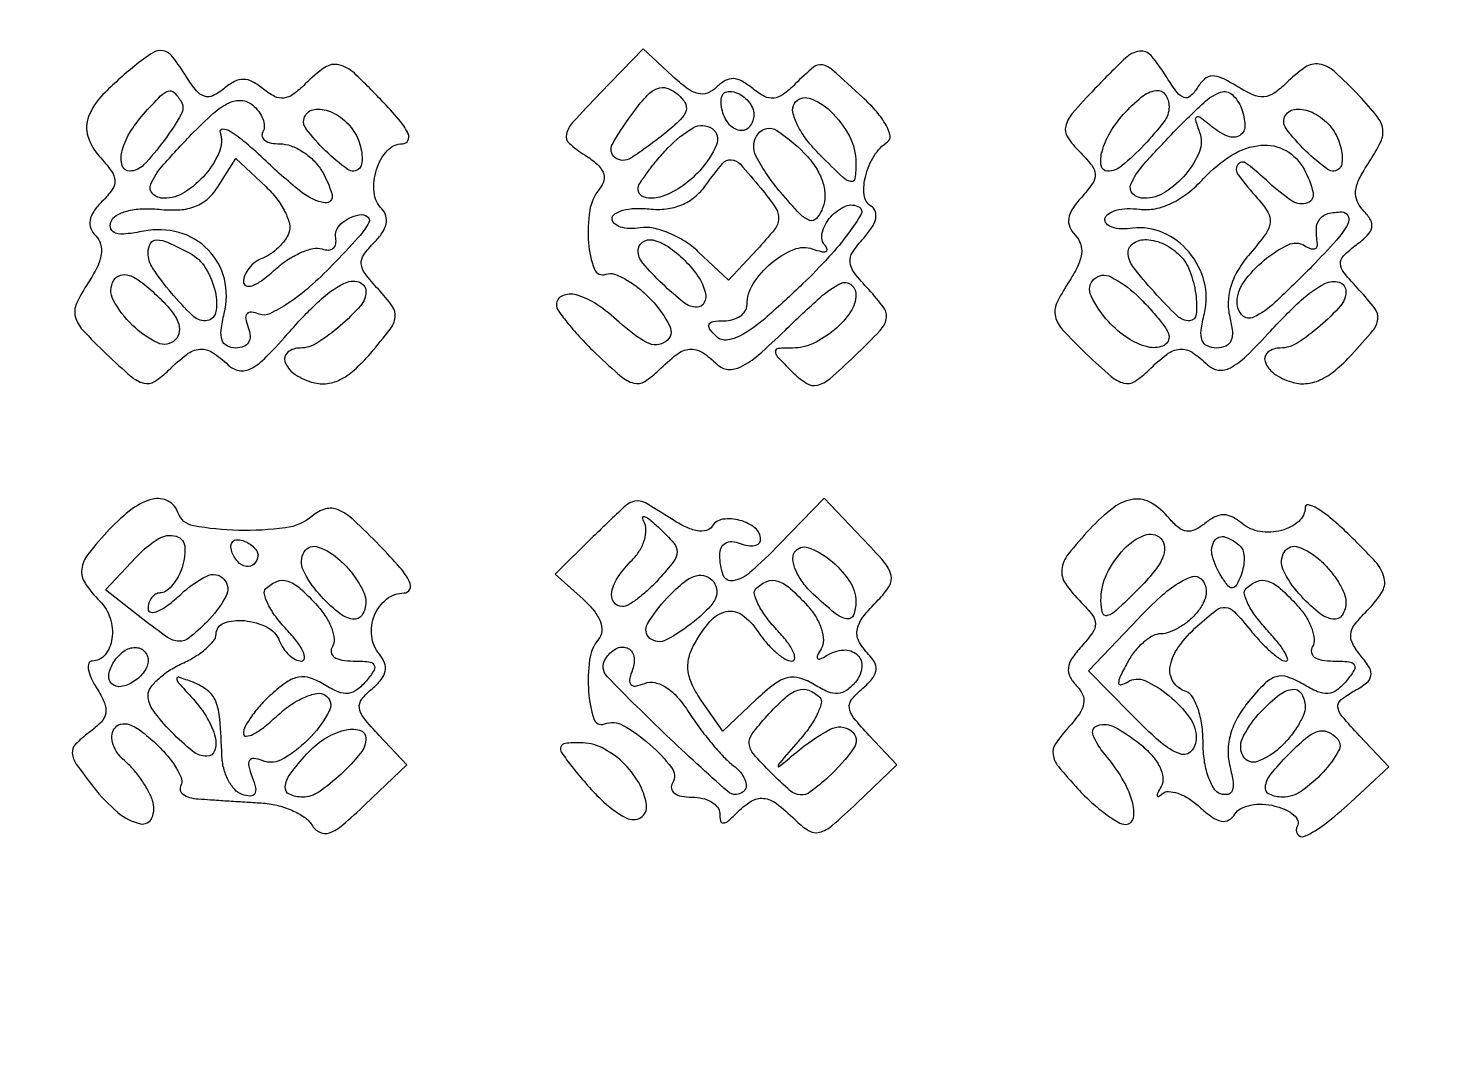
# Model space of a CAD drawing. Extents: x 23 to 255, y 40 to 184.
# Drawn here: x 56.36 to 65.21, y 162.47 to 168.9 of the extents above; entities that cross this region are included whole.
import ezdxf

# ---------------------------------------------------------------- set-up
doc = ezdxf.new("R2010")
doc.units = 0
doc.header["$MEASUREMENT"] = 0

msp = doc.modelspace()

# ---------------------------------------------------------------- linework, layer by layer
for points in [[(207.919475, 175.632891, 0.000007), (191.762556, 175.634099, 0.00002)], [(173.0434, 175.634494, 0.000013), (151.49745, 175.633531)], [(49.932728, 162.472053, 0.000008), (49.952466, 164.319505, 0.000321), (49.97291, 166.358783, 0.000194), (49.994663, 168.777), (50.048921, 175.0797), (50.06606, 167.4516, -0.000547), (50.070594, 163.518264, -0.002902), (50.058222, 161.365297, -0.000864)]]:
    msp.add_lwpolyline(points, format="xyb")
for points in [[(59.914916, 168.499591, 0.007436), (59.743539, 168.317431, 0.125587), (59.704978, 168.245165, 0.276806), (59.722561, 168.18828, 0.043195), (59.82058, 168.1146, -0.038916), (59.895323, 168.059409, -0.113152), (59.933001, 168.007908, -0.164535), (59.937071, 167.957217, -0.111732), (59.9107, 167.905117, 0.135239), (59.850016, 167.77005, 0.057469), (59.842294, 167.570128, 0.071447), (59.878643, 167.406702, 0.415457), (59.951244, 167.374126, -0.174485), (60.000972, 167.375134, -0.047617), (60.073787, 167.342583, -0.042114), (60.154795, 167.287194, -0.033187), (60.232556, 167.214714, -0.070212), (60.347009, 167.052343, -0.375634), (60.322817, 166.955521, -0.286899), (60.205558, 166.949829, -0.061051), (60.033135, 167.076137, 0.040911), (59.894433, 167.186569, 0.079542), (59.766208, 167.245668, 0.16575), (59.680429, 167.240913, 0.305753), (59.643, 167.185428, 0.15625), (59.655467, 167.146509, 0.015216), (59.716086, 167.066837, 0.018124), (59.796509, 166.974602, 0.013371), (59.891803, 166.878288, 0.012618), (60.044571, 166.739146, 0.11537), (60.123607, 166.697618, 0.20728), (60.191406, 166.708191, 0.055537), (60.278546, 166.77786, -0.03209), (60.390265, 166.876091, -0.140257), (60.471204, 166.908268, -0.170035), (60.547886, 166.889734, -0.052898), (60.641406, 166.814154, 0.178576), (60.708586, 166.783183, 0.136545), (60.78863, 166.798815, 0.063658), (60.897197, 166.871731, 0.013734), (61.063743, 167.025654, -0.010303), (61.283053, 167.23115, -0.066225), (61.408214, 167.316782, -0.285437), (61.472781, 167.311065, -0.23583), (61.5042, 167.248157, -0.150921), (61.470907, 167.140368, -0.067446), (61.370445, 167.028977, -0.065481), (61.238829, 166.94434, -0.110624), (61.111414, 166.9158, 0.018198), (61.021168, 166.912514, 0.378654), (61.003704, 166.89465, 0.204215), (61.015078, 166.863757, 0.007438), (61.104196, 166.771946, 0.048306), (61.195856, 166.696472, 0.210203), (61.263498, 166.684306, 0.120444), (61.34125, 166.724405, 0.012024), (61.496975, 166.866578, 0.010682), (61.654847, 167.024434, 0.140334), (61.693019, 167.096826, 0.213003), (61.67827, 167.164903, 0.029246), (61.583422, 167.279463, -0.021896), (61.493318, 167.385093, -0.142626), (61.467748, 167.449276, -0.173437), (61.483253, 167.510589, -0.036121), (61.552683, 167.599432, 0.038471), (61.602939, 167.664365, 0.089689), (61.626957, 167.720726, 0.141648), (61.624371, 167.765677, 0.171227), (61.598006, 167.79841, -0.236118), (61.555018, 167.867982, -0.085995), (61.56476, 167.986768, -0.075374), (61.618027, 168.111414, -0.107015), (61.701453, 168.197873, 0.308594), (61.716431, 168.235142, 0.073804), (61.691388, 168.300901, 0.050375), (61.633281, 168.383708, 0.027719), (61.54722, 168.472823, 0.005208), (61.357542, 168.644974, 0.132917), (61.295701, 168.67579, 0.230352), (61.239729, 168.661212, 0.019452), (61.127184, 168.557099, -0.036468), (61.051652, 168.491848, -0.1333), (60.993282, 168.468902, -0.150675), (60.93557, 168.479976, -0.051054), (60.863756, 168.528133, 0.043208), (60.79684, 168.574541, 0.120613), (60.742318, 168.590215, 0.140166), (60.691817, 168.577929, 0.067159), (60.638287, 168.537127, -0.106374), (60.581921, 168.500723, -0.154303), (60.523201, 168.497473, -0.098351), (60.453963, 168.530659, -0.027797), (60.36194, 168.607951), (60.182935, 168.776117)], [(57.0204, 168.668559, 0.026675), (56.824629, 168.491436, 0.102589), (56.735482, 168.354644, 0.169216), (56.73086, 168.232591, 0.109979), (56.801236, 168.108668, -0.02522), (56.877194, 168.015718, -0.144572), (56.89864, 167.956518, -0.173178), (56.882514, 167.900976, -0.039993), (56.818351, 167.825637, 0.045144), (56.767141, 167.764239, 0.106908), (56.744517, 167.709503, 0.139303), (56.74941, 167.65968, 0.103033), (56.779915, 167.613125, -0.131019), (56.809825, 167.561468, -0.106642), (56.813147, 167.4974, -0.07384), (56.787953, 167.418225, -0.031146), (56.73257, 167.320995, 0.034585), (56.660269, 167.192009, 0.175169), (56.652576, 167.111227, 0.125071), (56.69746, 167.02921, 0.014309), (56.846596, 166.87791, 0.012641), (56.999124, 166.739002, 0.115516), (57.078067, 166.69756, 0.20723), (57.145816, 166.708165, 0.055418), (57.232946, 166.77786, -0.032403), (57.345317, 166.87654, -0.143223), (57.426514, 166.908156, -0.167565), (57.504564, 166.888623, -0.04868), (57.602816, 166.81005, 0.153712), (57.671401, 166.775486, 0.167449), (57.744772, 166.788084, 0.074332), (57.839332, 166.860007, 0.013694), (57.988252, 167.02155, -0.02514), (58.169818, 167.209681, -0.067952), (58.320849, 167.316863, -0.192442), (58.414107, 167.326339, -0.334672), (58.4586, 167.267312, -0.182736), (58.424891, 167.178157, -0.034335), (58.298626, 167.053452, -0.035632), (58.154459, 166.946269, -0.142981), (58.050089, 166.9158, 0.163967), (57.973834, 166.890103, 0.319851), (57.95569, 166.831774, 0.163065), (58.010691, 166.758032, 0.074975), (58.119536, 166.704511, 0.095679), (58.208641, 166.694078, 0.094955), (58.295483, 166.717512, 0.071304), (58.386307, 166.77902, 0.030707), (58.48855, 166.88409, 0.013565), (58.61022, 167.033557, 0.134916), (58.6405, 167.107663, 0.188162), (58.623043, 167.175381, 0.03145), (58.536294, 167.281103, -0.023183), (58.453606, 167.378546, -0.143767), (58.430033, 167.439012, -0.179279), (58.44558, 167.495487, -0.040516), (58.511118, 167.572604, 0.048377), (58.559649, 167.631559, 0.092314), (58.58391, 167.687696, 0.122156), (58.58294, 167.737982, 0.131503), (58.558424, 167.780416, -0.174883), (58.509308, 167.884981, -0.100594), (58.524441, 168.025027, -0.106414), (58.591558, 168.142198, -0.212771), (58.687138, 168.1848, 0.282091), (58.720306, 168.205131, 0.228235), (58.721252, 168.247659, 0.067071), (58.673126, 168.324336, 0.01552), (58.571796, 168.4386, 0.013438), (58.387311, 168.623828, 0.13159), (58.291255, 168.676161, 0.214696), (58.204249, 168.659807, 0.044187), (58.081584, 168.557099, -0.037287), (58.007057, 168.492929, -0.129214), (57.948436, 168.469562, -0.149224), (57.890961, 168.479662, -0.055685), (57.821741, 168.525157, 0.047631), (57.754164, 168.571146, 0.124223), (57.697695, 168.585876, 0.126085), (57.641528, 168.571961, 0.049796), (57.575033, 168.527128, -0.062158), (57.508067, 168.48434, -0.190844), (57.455347, 168.480789, -0.145018), (57.404975, 168.515097, -0.03166), (57.343183, 168.601369, 0.022327), (57.256928, 168.726668, 0.18146), (57.19909, 168.763272, 0.197293), (57.134171, 168.751166, 0.027046)], [(62.989488, 168.528197, 0.012213), (62.848318, 168.373454, 0.118861), (62.807785, 168.295315, 0.209369), (62.819464, 168.227631, 0.050482), (62.893072, 168.137442, -0.027813), (62.969789, 168.05168, -0.15919), (62.990926, 167.995258, -0.165423), (62.974271, 167.938442, -0.030641), (62.905267, 167.85211, 0.03896), (62.849935, 167.780474, 0.10475), (62.826712, 167.720787, 0.140876), (62.832968, 167.667826, 0.097281), (62.866831, 167.617409, -0.116793), (62.900277, 167.563206, -0.116674), (62.905879, 167.499738, -0.079557), (62.881388, 167.421409, -0.029563), (62.82377, 167.320995, 0.034585), (62.751469, 167.192009, 0.175169), (62.743776, 167.111227, 0.125071), (62.78866, 167.02921, 0.014309), (62.937796, 166.87791, 0.012641), (63.090324, 166.739002, 0.115516), (63.169267, 166.69756, 0.20723), (63.237016, 166.708165, 0.055418), (63.324146, 166.77786, -0.03224), (63.436257, 166.876376, -0.142002), (63.51732, 166.908225, -0.16983), (63.594439, 166.889008, -0.051231), (63.689501, 166.811659, 0.166234), (63.756344, 166.778879, 0.156221), (63.831219, 166.792771, 0.070186), (63.929837, 166.865209, 0.013869), (64.082808, 167.023159, -0.0213), (64.271694, 167.212481, -0.065649), (64.419335, 167.316297, -0.197258), (64.507543, 167.324455, -0.329587), (64.5498, 167.267312, -0.182736), (64.516091, 167.178157, -0.034335), (64.389826, 167.053452, -0.035632), (64.245659, 166.946269, -0.142981), (64.141289, 166.9158, 0.163943), (64.065058, 166.890115, 0.319564), (64.046877, 166.831794, 0.163214), (64.101758, 166.758083, 0.075114), (64.210439, 166.704605, 0.095885), (64.299162, 166.694254, 0.088262), (64.388179, 166.717089, 0.067667), (64.48229, 166.776394, 0.031499), (64.587043, 166.876038, 0.012715), (64.717389, 167.024061, 0.146805), (64.747551, 167.094412, 0.193224), (64.729298, 167.160819, 0.025015), (64.632592, 167.27563, -0.01571), (64.537048, 167.384872, -0.158018), (64.515226, 167.440517, -0.218809), (64.534099, 167.4891, -0.033278), (64.615538, 167.558101, 0.03725), (64.683231, 167.616384, 0.143826), (64.709527, 167.664544, 0.182514), (64.702464, 167.712263, 0.067637), (64.66107, 167.767505, -0.089713), (64.619926, 167.827749, -0.132736), (64.61002, 167.890599, -0.091234), (64.632742, 167.96686, -0.027133), (64.694011, 168.072447, 0.029786), (64.766112, 168.198232, 0.15415), (64.778337, 168.276451, 0.131959), (64.744323, 168.354021, 0.019636), (64.631444, 168.484046, 0.020636), (64.47821, 168.63423, 0.141456), (64.38423, 168.679979, 0.195837), (64.296427, 168.660823, 0.045989), (64.178421, 168.562736, -0.044878), (64.102974, 168.499739, -0.134988), (64.040248, 168.477717, -0.122637), (63.971381, 168.489876, -0.034035), (63.873697, 168.541586, 0.02551), (63.778141, 168.594272, 0.123555), (63.71798, 168.606908, 0.178496), (63.671069, 168.587508, 0.067289), (63.625096, 168.531924, -0.070487), (63.582481, 168.481061, -0.271335), (63.543661, 168.473081, -0.151016), (63.500615, 168.504265, -0.021466), (63.438127, 168.595374, 0.034423), (63.33829, 168.73315, 0.26162), (63.266079, 168.76059, 0.15467), (63.180005, 168.718422, 0.011093)], [(57.309751, 168.44952, -0.274788), (57.311143, 168.368778, -0.029248), (57.204294, 168.204829, -0.030715), (57.077475, 168.053489, -0.205813), (56.989327, 168.0156, -0.335136), (56.943657, 168.050084, -0.130139), (56.942102, 168.134234, -0.073449), (56.990139, 168.252111, -0.050532), (57.075812, 168.368489, -0.008114), (57.183148, 168.483293, -0.117875), (57.229683, 168.512996, -0.287734), (57.266283, 168.504547, -0.057564)], [(60.319114, 168.251833, -0.02588), (60.104569, 168.095763, -0.314262), (60.008191, 168.09883, -0.380666), (59.990842, 168.183312, -0.029286), (60.12945, 168.39328, -0.028095), (60.208218, 168.487138, -0.110158), (60.270372, 168.529386, -0.17197), (60.328711, 168.531542, -0.09618), (60.391936, 168.497377, -0.077833), (60.441074, 168.442273, -0.218689), (60.448227, 168.392341, -0.129087), (60.413968, 168.335838, -0.022083)], [(60.8697, 168.3681, -0.165439), (60.843788, 168.291931, -0.277325), (60.782801, 168.268, -0.191218), (60.712574, 168.310575, -0.111376), (60.67127, 168.401575, -0.058438), (60.666286, 168.458391, -0.165894), (60.680034, 168.495134, -0.209098), (60.710581, 168.510717, -0.095591), (60.75587, 168.504743, -0.072298), (60.799382, 168.482854, -0.066546), (60.836263, 168.448953, -0.070355), (60.861189, 168.408667, -0.103772)], [(63.45, 168.415102, -0.164759), (63.4187, 168.322694, -0.027358), (63.294859, 168.177991, -0.026883), (63.156297, 168.047745, -0.176993), (63.068333, 168.0156, -0.370993), (63.028685, 168.049713, -0.106008), (63.034081, 168.137422, -0.064638), (63.084492, 168.256071, -0.05122), (63.167012, 168.368489, -0.036604), (63.279965, 168.476288, -0.13217), (63.36974, 168.517035, -0.293706), (63.426415, 168.49253, -0.148926)], [(63.90042, 168.404571, -0.08262), (63.922108, 168.298421, -0.269892), (63.889619, 168.237589, -0.24174), (63.816374, 168.231816, -0.071652), (63.716894, 168.291284, 0.009697), (63.644419, 168.347818, 0.274312), (63.621657, 168.350277, 0.37835), (63.613732, 168.33251, 0.013565), (63.639955, 168.256199, -0.186989), (63.638566, 168.136371, -0.079665), (63.554685, 167.996528, -0.076628), (63.426673, 167.884579, -0.14235), (63.295289, 167.8464, -0.191598), (63.2254, 167.874202, -0.314877), (63.213066, 167.933977, -0.078885), (63.284787, 168.04735, -0.01207), (63.466596, 168.244222, -0.011498), (63.665986, 168.440693, -0.100583), (63.770985, 168.505725, -0.284755), (63.842311, 168.491209, -0.112668)], [(57.818176, 168.259814, 0.201577), (57.813722, 168.231449, 0.181812), (57.830624, 168.206835, 0.104671), (57.869964, 168.190168, 0.04808), (57.925657, 168.1848, -0.087957), (57.991888, 168.173058, -0.052989), (58.063675, 168.137777, -0.050984), (58.129821, 168.085955, -0.061604), (58.179471, 168.024721, -0.07128), (58.248542, 167.868343, -0.545431), (58.204894, 167.819082, -0.13072), (58.063241, 167.881134, -0.021999), (57.838111, 168.077329, 0.01355), (57.712412, 168.190665, 0.036942), (57.615896, 168.261448, 0.129545), (57.56725, 168.276563, 0.530584), (57.552126, 168.256199, -0.185255), (57.548595, 168.136565, -0.077207), (57.462812, 167.99664, -0.07464), (57.334321, 167.884464, -0.143143), (57.204089, 167.8464, -0.190764), (57.134153, 167.87409, -0.315164), (57.121684, 167.933708, -0.079323), (57.192915, 168.046632, -0.012178), (57.373562, 168.24233, -0.017481), (57.511304, 168.374846, -0.069673), (57.608331, 168.440089, -0.132785), (57.684976, 168.454738, -0.155623), (57.75333, 168.427122, -0.057654), (57.792407, 168.386245, -0.069601), (57.818251, 168.339904, -0.082431), (57.827512, 168.295425, -0.149691)], [(61.5042, 168.067861, -0.031771), (61.497919, 167.969115, -0.437841), (61.471803, 167.950535, -0.13996), (61.424252, 167.975602, -0.005535), (61.28227, 168.114475, -0.032247), (61.19969, 168.208454, -0.048), (61.141524, 168.301121, -0.05918), (61.112597, 168.381269, -0.197959), (61.121469, 168.435314, -0.347216), (61.213068, 168.468629, -0.111835), (61.345537, 168.38881, -0.080192), (61.463464, 168.232298, -0.12202)], [(58.41175, 168.20845, -0.037067), (58.427977, 168.154528, -0.044572), (58.434792, 168.102037, -0.050428), (58.432127, 168.058204, -0.157251), (58.41881, 168.03221, -0.365596), (58.346352, 168.02608, -0.039664), (58.207456, 168.142099, -0.038668), (58.086136, 168.280892, -0.307858), (58.082604, 168.361612, -0.247944), (58.14883, 168.400516, -0.120727), (58.247795, 168.380945, -0.092973), (58.347598, 168.309552, -0.099838)], [(64.50295, 168.20845, -0.037067), (64.519177, 168.154528, -0.044572), (64.525992, 168.102037, -0.050428), (64.523327, 168.058204, -0.157251), (64.51001, 168.03221, -0.365596), (64.437552, 168.02608, -0.039664), (64.298656, 168.142099, -0.038668), (64.177336, 168.280892, -0.307858), (64.173804, 168.361612, -0.247944), (64.24003, 168.400516, -0.120727), (64.338995, 168.380945, -0.092973), (64.438798, 168.309552, -0.099838)], [(60.533109, 168.017599, -0.059957), (60.415422, 167.91532, -0.077142), (60.28602, 167.85413, -0.136639), (60.190614, 167.85259, -0.341223), (60.1506, 167.904397, -0.142384), (60.160159, 167.937285, -0.015512), (60.204944, 168.003204, -0.018001), (60.264749, 168.079665, -0.013605), (60.3356, 168.159318, -0.072469), (60.493651, 168.28503, -0.295592), (60.610482, 168.279467, -0.35569), (60.637868, 168.178529, -0.079423)], [(61.205248, 168.103351, -0.050272), (61.262614, 168.025511, -0.060928), (61.298982, 167.942503, -0.068109), (61.311626, 167.861706, -0.096706), (61.299098, 167.790267, -0.0763), (61.260043, 167.721851, -0.320006), (61.217073, 167.709478, -0.120288), (61.15737, 167.748464, -0.01076), (61.036864, 167.882749, -0.055895), (60.884399, 168.106479, -0.292558), (60.896142, 168.248108, -0.393745), (61.013055, 168.268013, -0.063501)], [(64.290047, 168.026723, -0.062654), (64.345351, 167.882537, -0.38119), (64.310979, 167.817671, -0.240278), (64.215935, 167.82879, -0.041552), (64.069626, 167.944973, 0.024117), (63.930225, 168.063818, 0.429029), (63.877739, 168.055734, 0.324447), (63.879006, 167.992492, 0.022018), (64.000584, 167.845644, -0.046066), (64.065055, 167.759682, -0.173623), (64.07872, 167.694812, -0.125602), (64.049669, 167.623347, -0.019616), (63.953691, 167.503492, 0.04206), (63.881122, 167.404041, 0.059363), (63.835663, 167.304322, 0.066106), (63.817993, 167.205601, 0.072879), (63.827719, 167.109059, -0.035956), (63.84363, 167.018553, -0.126098), (63.834928, 166.960478, -0.191761), (63.80253, 166.927631, -0.103706), (63.7461, 166.9158, -0.107823), (63.688231, 166.928426, -0.202837), (63.656499, 166.963114, -0.11887), (63.649907, 167.026245, -0.028338), (63.669915, 167.130709, 0.125947), (63.668994, 167.328032, 0.111196), (63.574415, 167.511162, 0.114063), (63.412894, 167.632795, 0.138017), (63.225782, 167.659926, -0.041039), (63.153832, 167.656451, -0.074281), (63.09597, 167.667103, -0.118026), (63.060869, 167.689369, -0.247805), (63.052052, 167.7195, -0.204315), (63.073126, 167.750028, -0.073962), (63.122324, 167.771754, -0.058111), (63.190085, 167.782141, -0.041102), (63.267055, 167.778587, 0.082022), (63.36408, 167.78202, 0.06189), (63.465409, 167.815901, 0.054506), (63.567044, 167.878943, 0.039842), (63.664866, 167.968937, -0.066079), (63.842432, 168.115913, -0.117356), (64.021395, 168.176377, -0.15294), (64.176343, 168.143131, -0.142073)], [(57.980648, 167.632435, -0.067007), (57.955494, 167.586417, -0.042192), (57.915114, 167.540225, -0.041733), (57.866772, 167.500757, -0.05878), (57.817559, 167.474896, 0.068031), (57.771544, 167.449623, 0.062718), (57.732555, 167.412314, 0.066682), (57.706154, 167.369152, 0.104327), (57.6972, 167.326708, 0.317382), (57.714079, 167.302795, 0.176633), (57.751427, 167.3031, 0.069591), (57.812088, 167.335986, 0.025619), (57.88755, 167.397885, -0.036725), (57.968389, 167.461246, -0.042655), (58.053825, 167.5086, -0.047513), (58.131482, 167.534844, -0.14605), (58.186294, 167.531601, 0.089692), (58.225865, 167.524798, 0.170859), (58.255857, 167.535648, 0.178531), (58.271604, 167.562407, 0.098855), (58.270894, 167.600794, -0.154033), (58.274876, 167.644878, -0.099807), (58.303792, 167.687629, -0.08178), (58.353378, 167.722577, -0.062671), (58.4163, 167.743818, -0.200436), (58.467587, 167.733676, -0.384596), (58.477024, 167.696029, -0.06188), (58.413021, 167.604902, -0.007913), (58.249331, 167.429801, -0.021037), (58.108802, 167.295921, -0.032424), (57.97565, 167.193796, -0.035249), (57.862589, 167.129213, -0.206598), (57.795762, 167.126468, 0.059041), (57.746757, 167.138901, 0.258374), (57.719933, 167.128337, 0.221794), (57.712091, 167.098057, 0.045858), (57.727425, 167.043659, -0.074037), (57.739166, 166.99081, -0.154118), (57.72944, 166.950191, -0.167837), (57.699048, 166.92473, -0.09145), (57.650633, 166.9158, -0.116704), (57.595619, 166.928818, -0.198329), (57.565102, 166.964001, -0.114166), (57.559006, 167.02758, -0.028543), (57.578715, 167.130709, 0.122673), (57.579097, 167.345213, 0.133593), (57.477853, 167.527083, 0.131868), (57.297176, 167.634162, 0.118087), (57.078996, 167.642389, -0.021071), (56.967769, 167.62498, -0.096035), (56.902783, 167.630083, -0.239577), (56.874526, 167.655891, -0.175142), (56.873937, 167.699105, -0.177325), (56.906723, 167.739305, -0.069515), (56.97372, 167.767381, -0.054389), (57.065392, 167.781176, -0.034892), (57.173055, 167.778044, 0.039022), (57.301798, 167.775363, 0.079466), (57.400349, 167.796964, 0.091908), (57.47798, 167.845385, 0.067997), (57.542849, 167.92334), (57.64986, 168.09469), (57.836619, 167.919239, -0.040134), (57.904929, 167.843881, -0.047726), (57.955965, 167.762617, -0.054499), (57.983925, 167.687542, -0.154722)], [(60.913215, 167.90985, -0.021234), (61.0049, 167.787138, -0.166235), (61.02362, 167.719436, -0.155936), (60.99763, 167.652243, -0.018061), (60.890433, 167.528676), (60.712415, 167.337851), (60.524611, 167.514284, 0.048267), (60.439898, 167.579723, 0.042926), (60.340903, 167.630692, 0.045364), (60.243106, 167.660837, 0.092136), (60.162948, 167.662808, -0.04591), (60.096369, 167.658314, -0.072807), (60.040136, 167.667949, -0.102611), (60.002569, 167.689437, -0.214636), (59.989004, 167.7195, -0.256869), (60.005817, 167.750139, -0.076894), (60.056345, 167.772256, -0.055881), (60.13047, 167.783266, -0.03481), (60.21837, 167.780295, 0.053839), (60.326384, 167.780749, 0.071378), (60.421403, 167.805446, 0.074014), (60.503061, 167.854902, 0.063574), (60.571687, 167.928345, -0.016829), (60.675248, 168.062286, -0.237592), (60.729204, 168.085893, -0.199073), (60.785963, 168.058677, -0.011635)], [(61.173025, 167.314117, -0.010602), (60.953053, 167.110887, -0.044554), (60.808436, 167.004199, -0.091518), (60.707742, 166.965834, -0.246545), (60.636843, 166.987917, -0.034687), (60.595009, 167.035996, -0.280901), (60.592242, 167.06385, -0.255755), (60.616094, 167.080927, -0.030153), (60.68358, 167.085, 0.067129), (60.738555, 167.092414, 0.083991), (60.785153, 167.114107, 0.099529), (60.816315, 167.146302, 0.143651), (60.8274, 167.184089, -0.142905), (60.865499, 167.314668, -0.075235), (60.977606, 167.443014, -0.07794), (61.117506, 167.528227, -0.185789), (61.237199, 167.531115, 0.026062), (61.287562, 167.516023, 0.12075), (61.317722, 167.516062, 0.405082), (61.325612, 167.528664, 0.132345), (61.314584, 167.550187, -0.253309), (61.294632, 167.631542, -0.116414), (61.347342, 167.730967, -0.113975), (61.439859, 167.797656, -0.242379), (61.525448, 167.790968, -0.406406), (61.536352, 167.747391, -0.027412), (61.458968, 167.629703, -0.026877), (61.336685, 167.481603, -0.014949)], [(64.3383, 167.4234, -0.011391), (64.107687, 167.19775, -0.075646), (63.9753, 167.107036, -0.320025), (63.905902, 167.118929, -0.197932), (63.873, 167.198788, -0.158782), (63.914018, 167.324696, -0.060323), (64.041535, 167.461474, -0.062307), (64.189695, 167.557589, -0.256566), (64.292765, 167.552299, 0.048315), (64.327274, 167.53533, 0.130751), (64.354201, 167.532616, 0.238618), (64.369402, 167.543655, 0.162984), (64.372678, 167.565162, -0.050084), (64.365871, 167.659644, -0.158779), (64.386929, 167.718591, -0.170281), (64.437457, 167.751367, -0.059599), (64.524669, 167.7618, -0.299877), (64.563246, 167.736378, -0.231199), (64.560715, 167.684762, -0.05707), (64.490787, 167.586275, -0.010514)], [(57.364362, 167.505023, -0.133414), (57.462328, 167.412533, -0.080176), (57.52335, 167.2636, -0.110841), (57.524387, 167.135189, -0.353201), (57.462202, 167.085, -0.194725), (57.380787, 167.117957, -0.025352), (57.250448, 167.257634, -0.027128), (57.134863, 167.410981, -0.149001), (57.105, 167.508967, -0.129193), (57.119969, 167.565931, -0.274627), (57.158097, 167.587804, -0.103873), (57.230315, 167.571487, -0.015548)], [(60.440657, 167.459657, -0.046344), (60.523931, 167.359329, -0.086062), (60.567749, 167.263396, -0.175531), (60.561816, 167.198209, -0.290942), (60.516811, 167.1696, -0.168704), (60.435955, 167.197681, -0.024105), (60.301711, 167.314645, -0.023672), (60.179312, 167.443801, -0.179699), (60.1506, 167.521112, -0.244984), (60.178418, 167.574479, -0.207548), (60.241437, 167.587287, -0.099028), (60.336537, 167.546383, -0.045479)], [(63.51768, 167.49108, -0.108442), (63.579587, 167.39436, -0.052174), (63.616063, 167.250949, -0.058414), (63.61963, 167.124104, -0.388501), (63.5769, 167.085, -0.194141), (63.5013, 167.115504, -0.017741), (63.35754, 167.264267, -0.018803), (63.225247, 167.422866, -0.1659), (63.1962, 167.508, -0.257603), (63.229495, 167.568336, -0.154946), (63.310743, 167.589503, -0.101189), (63.419577, 167.561217, -0.082545)], [(57.27438, 166.96674, -0.317943), (57.164877, 166.947974, -0.08094), (57.008365, 167.056776, -0.076286), (56.888713, 167.214329, -0.268919), (56.892158, 167.336629, -0.180528), (56.933078, 167.368388, -0.160427), (56.987173, 167.367558, -0.081919), (57.059742, 167.3282, -0.023445), (57.157345, 167.244763, -0.027606), (57.244056, 167.153789, -0.077095), (57.290178, 167.078954, -0.129245), (57.298926, 167.017484, -0.16901)], [(63.45, 166.985653, -0.309686), (63.410575, 166.928104, -0.154875), (63.318343, 166.922359, -0.085883), (63.191523, 166.978453, -0.06194), (63.074124, 167.079669, -0.069663), (62.965247, 167.240029, -0.32691), (62.983472, 167.343372, -0.321174), (63.088449, 167.358464, -0.06897), (63.247425, 167.245815, -0.016935), (63.324996, 167.167831, -0.021826), (63.390494, 167.09089, -0.020307), (63.438695, 167.023512, -0.146119)], [(56.865947, 165.789397, 0.021409), (56.733107, 165.635278, 0.134244), (56.69284, 165.54048, 0.184173), (56.71301, 165.454134, 0.04795), (56.805305, 165.342209, -0.120559), (56.869344, 165.236681, -0.109176), (56.880573, 165.109394, -0.136933), (56.83794, 165.009027, -0.228072), (56.756832, 164.97, 0.316139), (56.736772, 164.955909, 0.128846), (56.733624, 164.920914, 0.0666), (56.750261, 164.867046, 0.031433), (56.784923, 164.802899, -0.036988), (56.833845, 164.709906, -0.145519), (56.8416, 164.646316, -0.152343), (56.813257, 164.59052, -0.041786), (56.737908, 164.525112, 0.040328), (56.65384, 164.452563, 0.21951), (56.633959, 164.397419, 0.133664), (56.658829, 164.329684, 0.01222), (56.767309, 164.184614, 0.049244), (56.91698, 164.028685, 0.122454), (57.057437, 163.958436, 0.361559), (57.129131, 163.995197, 0.186542), (57.132823, 164.10285, 0.043337), (57.104159, 164.166835, 0.026612), (57.060182, 164.236821, 0.02658), (57.008881, 164.301925, 0.042336), (56.957807, 164.351021, -0.067863), (56.915054, 164.396524, -0.076362), (56.888085, 164.450105, -0.086679), (56.880545, 164.503251, -0.131143), (56.893953, 164.547734, -0.191449), (56.933706, 164.577264, -0.150772), (56.987752, 164.57517, -0.079278), (57.05986, 164.53613, -0.02494), (57.153618, 164.456465, -0.028568), (57.226942, 164.379238, -0.041086), (57.281718, 164.30255, -0.047577), (57.313049, 164.236519, -0.229276), (57.3089, 164.196303, 0.208287), (57.304831, 164.168016, 0.163454), (57.322297, 164.142034, 0.097952), (57.361802, 164.122481, 0.048327), (57.417257, 164.113091, 0.001238), (57.492482, 164.107916, 0.000498), (57.595319, 164.101201, 0.000493), (57.706102, 164.094186, 0.000624), (57.808513, 164.087932, -0.044254), (57.905203, 164.073497, -0.043034), (57.998792, 164.042205, -0.046324), (58.076034, 163.999881, -0.106242), (58.121759, 163.952277, 0.139379), (58.172865, 163.90559, 0.208959), (58.23234, 163.902537, 0.087029), (58.315078, 163.951497, 0.01401), (58.454531, 164.077802), (58.712271, 164.324732), (58.540317, 164.507768, -0.018157), (58.445429, 164.616421, -0.136135), (58.418379, 164.678493, -0.20708), (58.433147, 164.732265, -0.050455), (58.499125, 164.799327, 0.04935), (58.554248, 164.85511, 0.120351), (58.578764, 164.907012, 0.142866), (58.574525, 164.958542, 0.081891), (58.542784, 165.012802, -0.146402), (58.49476, 165.125763, -0.12407), (58.512361, 165.254741, -0.13046), (58.587608, 165.355392, -0.168924), (58.695747, 165.393, 0.295217), (58.731304, 165.415998, 0.228095), (58.730076, 165.463264, 0.061187), (58.670535, 165.550912, 0.012712), (58.544185, 165.688084, 0.013064), (58.381524, 165.847362, 0.084125), (58.2857, 165.910268, 0.175077), (58.208063, 165.915431, 0.105488), (58.125739, 165.871475, -0.143526), (57.958677, 165.797767, -0.039002), (57.667299, 165.782471, -0.036262), (57.387254, 165.810006, -0.276367), (57.290906, 165.892782, 0.195015), (57.229746, 165.964379, 0.181273), (57.133649, 165.975967, 0.102169), (57.007099, 165.916037, 0.042701)], [(59.871796, 165.743164), (59.635292, 165.510799), (59.808047, 165.354458, -0.038064), (59.876869, 165.281924, -0.079083), (59.915873, 165.214619, -0.113272), (59.924358, 165.155179, -0.152972), (59.903971, 165.105208, 0.141061), (59.848688, 164.978255, 0.050611), (59.842855, 164.779163, 0.059431), (59.875357, 164.61068, 0.430828), (59.941862, 164.578726, -0.224687), (60.057551, 164.569876, -0.049741), (60.22397, 164.451624, -0.050764), (60.35887, 164.307448, -0.310516), (60.363561, 164.210963, 0.189593), (60.357541, 164.177661, 0.189612), (60.375822, 164.149183, 0.109259), (60.420008, 164.130099, 0.047545), (60.484007, 164.124, -0.056342), (60.550637, 164.116468, -0.075782), (60.607031, 164.094179, -0.094994), (60.644841, 164.06121, -0.167614), (60.6582, 164.02248, 0.051663), (60.662956, 163.976576, 0.354955), (60.67935, 163.96326, 0.180052), (60.707152, 163.973607, 0.018208), (60.75972, 164.02248, -0.052984), (60.853162, 164.09797, -0.170043), (60.929822, 164.11647, -0.140168), (61.010755, 164.084276, -0.032082), (61.122454, 163.98606, 0.055518), (61.209593, 163.916387, 0.207271), (61.277383, 163.905809, 0.115394), (61.356404, 163.947323, 0.012621), (61.509133, 164.086426), (61.757871, 164.324732), (61.585917, 164.507768, -0.017722), (61.489936, 164.61748, -0.138998), (61.463373, 164.679085, -0.208108), (61.478775, 164.732748, -0.047088), (61.547267, 164.801437, 0.045473), (61.602675, 164.856647, 0.118843), (61.62745, 164.906686, 0.155539), (61.623406, 164.953898, 0.098148), (61.592385, 165.000255, -0.063389), (61.526319, 165.085594, -0.170018), (61.511612, 165.15991, -0.130377), (61.545642, 165.240232, -0.031352), (61.64214, 165.349654, 0.055031), (61.711919, 165.436752, 0.207066), (61.722628, 165.504337, 0.115988), (61.681468, 165.582979, 0.012718), (61.543313, 165.734726), (61.306546, 165.981858), (61.029554, 165.696648, -0.017544), (60.845831, 165.520296, -0.13739), (60.740546, 165.468555, -0.367443), (60.679928, 165.503308, -0.086712), (60.6582, 165.627651, -0.098131), (60.667306, 165.6736, -0.165635), (60.692924, 165.702835, -0.148758), (60.733399, 165.712209, -0.074802), (60.7851, 165.700806, 0.049166), (60.833718, 165.687448, 0.08982), (60.874723, 165.687827, 0.13955), (60.901605, 165.701338, 0.209945), (60.912, 165.725004, 0.226637), (60.877912, 165.796346, 0.103202), (60.783687, 165.84464, 0.102586), (60.677577, 165.851388, 0.222639), (60.610775, 165.807708, -0.194345), (60.574632, 165.781172, -0.107632), (60.519082, 165.779228, -0.069116), (60.445606, 165.803372, -0.031148), (60.357243, 165.853703, 0.013381), (60.195852, 165.953382, 0.189835), (60.130041, 165.963417, 0.133466), (60.064825, 165.928695, 0.005489)], [(62.957147, 165.789397, 0.021701), (62.823429, 165.634076, 0.138707), (62.784159, 165.539012, 0.183392), (62.806205, 165.451456, 0.044024), (62.904112, 165.334602, -0.031143), (62.973979, 165.255444, -0.165654), (62.992555, 165.201659, -0.15843), (62.974837, 165.146354, -0.027827), (62.905267, 165.06031, 0.036044), (62.846709, 164.985403, 0.116097), (62.82456, 164.926608, 0.151889), (62.833789, 164.87359, 0.078053), (62.873876, 164.818564, -0.089813), (62.912728, 164.762529, -0.153661), (62.919601, 164.706551, -0.107223), (62.892756, 164.642414, -0.031394), (62.825783, 164.558362, 0.034124), (62.744678, 164.45543, 0.189759), (62.729339, 164.388119, 0.135356), (62.761758, 164.315538, 0.014566), (62.884013, 164.175663, 0.020939), (62.969228, 164.091107, 0.025496), (63.056009, 164.019679, 0.025388), (63.133477, 163.968155, 0.134846), (63.182096, 163.9548, 0.37144), (63.229224, 163.995413, 0.110597), (63.221812, 164.098056, 0.062648), (63.157602, 164.242802, 0.041364), (63.05093, 164.390551, -0.080673), (62.978527, 164.509438, -0.440012), (63.007193, 164.569855, -0.201584), (63.113241, 164.559312, -0.045964), (63.266527, 164.456946, -0.039491), (63.342831, 164.38448, -0.06688), (63.392417, 164.311798, -0.088896), (63.412158, 164.245114, -0.15968), (63.40059, 164.189813, 0.016961), (63.379816, 164.150769, 0.158643), (63.377185, 164.132151, 0.529365), (63.385732, 164.128305, 0.046488), (63.408421, 164.145335, -0.199072), (63.44697, 164.159134, -0.072615), (63.504987, 164.147721, -0.057679), (63.572217, 164.114876, -0.041497), (63.638649, 164.064099, 0.028736), (63.717572, 164.000524, 0.10469), (63.776201, 163.9749, 0.180534), (63.822029, 163.982005, 0.127229), (63.860042, 164.018433, -0.136409), (63.89725, 164.052824, -0.068589), (63.958072, 164.074201, -0.060162), (64.03186, 164.080178, -0.054159), (64.107725, 164.068901, -0.042389), (64.175781, 164.044789, -0.074739), (64.225738, 164.012454, -0.11565), (64.250467, 163.977585, -0.239472), (64.247756, 163.945182, 0.2859), (64.247929, 163.893653, 0.372385), (64.291032, 163.880436, 0.060269), (64.419042, 163.956442, 0.022871), (64.577977, 164.090838), (64.815925, 164.311476), (64.633485, 164.505674, -0.011941), (64.524249, 164.627661, -0.149752), (64.4999, 164.683817, -0.259287), (64.518604, 164.72861, -0.039428), (64.602177, 164.784448, 0.037205), (64.678321, 164.834836, 0.183382), (64.70472, 164.87798, 0.184231), (64.695784, 164.927648, 0.037604), (64.643152, 165.001754, -0.045768), (64.59156, 165.076963, -0.151986), (64.579311, 165.134968, -0.138352), (64.60173, 165.193027, -0.035499), (64.668299, 165.269784, 0.047746), (64.770817, 165.394004, 0.209361), (64.787625, 165.485434, 0.129915), (64.733592, 165.586895, 0.014773), (64.5498, 165.7737, 0.017695), (64.452297, 165.860711, 0.03858), (64.370554, 165.918587, 0.073892), (64.315994, 165.941107, 0.487606), (64.296, 165.925479, -0.217249), (64.256142, 165.838075, -0.116417), (64.148989, 165.781839, -0.101418), (64.015009, 165.775219, -0.135814), (63.904577, 165.824899, 0.054106), (63.842986, 165.865659, 0.119239), (63.78851, 165.878941, 0.119613), (63.7341, 165.865839, 0.054637), (63.672725, 165.825316, -0.059704), (63.611211, 165.785587, -0.150414), (63.559088, 165.77741, -0.137756), (63.508394, 165.799853, -0.046911), (63.450866, 165.857257, 0.083974), (63.339913, 165.952724, 0.171541), (63.228851, 165.975606, 0.130264), (63.106323, 165.924428, 0.040492)], [(60.279883, 165.480233, -0.021065), (60.215104, 165.414447, -0.025762), (60.149057, 165.358876, -0.025675), (60.090028, 165.318785, -0.137172), (60.052888, 165.3084, -0.244736), (59.999548, 165.336172, -0.207351), (59.986669, 165.399122, -0.099211), (60.027343, 165.494036, -0.045721), (60.113694, 165.597808, 0.05889), (60.159838, 165.656322, 0.063717), (60.189616, 165.722495, 0.071915), (60.199339, 165.785974, 0.13051), (60.186377, 165.836501, -0.120714), (60.179353, 165.861838, -0.543633), (60.189605, 165.868929, -0.077091), (60.22463, 165.84771, -0.01429), (60.281078, 165.797483, -0.022637), (60.372168, 165.703507, -0.184114), (60.392917, 165.648445, -0.166673), (60.372841, 165.590603, -0.017797)], [(57.310222, 165.534047, -0.043525), (57.283927, 165.480081, -0.050797), (57.249804, 165.434432, -0.058201), (57.213396, 165.403068, -0.149816), (57.180549, 165.393, 0.130579), (57.151738, 165.385345, 0.100653), (57.127192, 165.363817, 0.088458), (57.110683, 165.331612, 0.074448), (57.105, 165.293653, 0.377946), (57.12304, 165.273196, 0.137721), (57.164506, 165.279393, 0.058461), (57.229709, 165.318374, 0.024646), (57.307575, 165.384615, -0.071464), (57.46994, 165.498459, -0.333336), (57.575638, 165.479805, -0.324808), (57.589175, 165.371625, -0.070559), (57.469213, 165.212013, -0.024903), (57.361111, 165.114175, -0.185346), (57.296481, 165.092809, -0.142821), (57.225304, 165.117267, -0.012953), (57.073083, 165.230747), (56.840874, 165.413403), (57.031036, 165.615822, -0.062684), (57.168402, 165.729519, -0.216055), (57.280139, 165.745337, -0.325537), (57.334367, 165.674948, -0.098668)], [(57.788145, 165.623535, -0.175736), (57.763777, 165.573218, -0.239194), (57.716426, 165.558451, -0.167686), (57.662239, 165.588021, -0.104687), (57.62529, 165.65103, -0.089632), (57.620081, 165.68722, -0.189618), (57.631212, 165.712788, -0.189618), (57.65678, 165.723919, -0.089632), (57.69297, 165.71871, -0.053161), (57.731328, 165.701212, -0.062883), (57.762805, 165.676793, -0.073742), (57.783044, 165.649506, -0.149613)], [(58.4586, 165.337588, -0.141557), (58.435017, 165.255959, -0.303477), (58.377805, 165.230477, -0.13306), (58.286179, 165.273036, -0.03397), (58.167324, 165.387669, -0.075518), (58.068846, 165.536413, -0.25312), (58.075821, 165.649206, -0.356582), (58.162957, 165.678873, -0.094951), (58.297799, 165.596899, -0.035084), (58.359332, 165.532815, -0.034984), (58.411365, 165.460698, -0.037182), (58.447515, 165.391387, -0.101955)], [(61.5042, 165.337588, -0.089499), (61.489363, 165.255361, -0.36374), (61.448395, 165.23212, -0.127755), (61.374867, 165.266362, -0.015016), (61.237865, 165.386521, -0.044106), (61.175434, 165.455916, -0.056851), (61.132047, 165.529815, -0.068748), (61.112727, 165.596998, -0.17586), (61.122901, 165.645832, -0.349139), (61.206013, 165.675738, -0.08859), (61.340721, 165.601599, -0.07192), (61.463117, 165.469518, -0.152098)], [(63.256574, 165.414919, -0.007549), (63.121886, 165.284238, -0.116372), (63.066311, 165.252159, -0.427112), (63.036591, 165.268999, -0.062071), (63.027, 165.345961, -0.110458), (63.064017, 165.511479, -0.081606), (63.170773, 165.666557, -0.105893), (63.29826, 165.752666, -0.300714), (63.398395, 165.732245, -0.185426), (63.42235, 165.678416, -0.118631), (63.409666, 165.610311, -0.068146), (63.356048, 165.524097, -0.02324)], [(63.895371, 165.680829, -0.13763), (63.91132, 165.65244, -0.056339), (63.916915, 165.608182, -0.050005), (63.912411, 165.556377, -0.044968), (63.897698, 165.504536, -0.028865), (63.869389, 165.441839, -0.250513), (63.844928, 165.425175, -0.253964), (63.817735, 165.436362, -0.029537), (63.777922, 165.491657, -0.071863), (63.719492, 165.621976, -0.211478), (63.732782, 165.717113, -0.350969), (63.799742, 165.740808, -0.113086)], [(64.5498, 165.337588, -0.141557), (64.526217, 165.255959, -0.303477), (64.469005, 165.230477, -0.13306), (64.377379, 165.273036, -0.03397), (64.258524, 165.387669, -0.075518), (64.160046, 165.536413, -0.25312), (64.167021, 165.649206, -0.356582), (64.254157, 165.678873, -0.094951), (64.388999, 165.596899, -0.035084), (64.450532, 165.532815, -0.034984), (64.502565, 165.460698, -0.037182), (64.538715, 165.391387, -0.101955)], [(60.501338, 165.218248, -0.04825), (60.325588, 165.100912, -0.304911), (60.223884, 165.111082, -0.370237), (60.208481, 165.200792, -0.053816), (60.329237, 165.360745, -0.02578), (60.423409, 165.451162, -0.083872), (60.497086, 165.495946, -0.145493), (60.557677, 165.501404, -0.150126), (60.61055, 165.472715, -0.141828), (60.638408, 165.420968, -0.155608), (60.632922, 165.36439, -0.0918), (60.589107, 165.298737, -0.028538)], [(58.157676, 165.313731, -0.043153), (58.210317, 165.244386, -0.05325), (58.246085, 165.171581, -0.062631), (58.261065, 165.106179, -0.164879), (58.250395, 165.059931, 0.180693), (58.243342, 165.024418, 0.202816), (58.2618, 164.995087, 0.110761), (58.30859, 164.975947, 0.04194), (58.379366, 164.97, -0.02127), (58.476141, 164.965881, -0.227828), (58.509071, 164.94645, -0.296417), (58.509522, 164.912716, -0.032454), (58.461744, 164.846889, -0.056407), (58.40315, 164.790595, -0.140151), (58.348302, 164.769056, -0.124264), (58.286007, 164.77857, -0.03988), (58.202318, 164.821983, 0.056111), (58.114434, 164.864019, 0.12843), (58.041773, 164.86974, 0.107472), (57.967335, 164.839054, 0.03262), (57.871132, 164.762783, 0.024977), (57.804555, 164.696191, 0.028848), (57.748293, 164.626283, 0.029841), (57.708294, 164.562529, 0.125822), (57.6972, 164.519141, 0.433956), (57.714599, 164.50287, 0.103371), (57.757488, 164.514876, 0.047776), (57.82357, 164.557646, 0.021072), (57.902437, 164.625716, -0.036839), (57.988146, 164.695103, -0.048386), (58.075946, 164.744238, -0.057202), (58.153214, 164.768074, -0.186757), (58.2049, 164.758438, -0.38768), (58.232348, 164.662092, -0.075747), (58.118898, 164.50092, -0.063879), (57.948457, 164.363468, -0.23348), (57.814135, 164.35103, 0.059479), (57.761944, 164.364223, 0.296698), (57.736014, 164.351759, 0.199539), (57.730663, 164.316816, 0.031127), (57.752022, 164.248776, -0.033466), (57.772852, 164.181317, -0.191824), (57.767494, 164.144992, -0.28424), (57.74116, 164.130897, -0.065589), (57.689531, 164.14101, -0.129118), (57.643391, 164.171321, -0.064258), (57.603362, 164.229282, -0.057281), (57.575036, 164.304166, -0.053669), (57.56362, 164.385204, 0.011634), (57.551053, 164.609442, 0.074465), (57.525418, 164.719968, 0.134905), (57.475124, 164.786853, 0.072991), (57.384693, 164.837689, 0.009113), (57.295897, 164.86992, 0.51451), (57.283687, 164.861195, 0.182575), (57.292695, 164.837347, 0.003305), (57.384693, 164.734329, -0.04917), (57.472986, 164.615073, -0.075387), (57.521603, 164.496312, -0.137156), (57.518708, 164.412563, -0.326857), (57.471211, 164.3778, -0.170849), (57.381485, 164.409381, -0.03184), (57.250621, 164.528997, -0.032199), (57.135831, 164.664662, -0.160832), (57.105, 164.758032, -0.157279), (57.119574, 164.803217, -0.049529), (57.167128, 164.857112, -0.043898), (57.235558, 164.910341, -0.036474), (57.3165, 164.954607, 0.031507), (57.397461, 164.997845, 0.039814), (57.465872, 165.048049, 0.044326), (57.513924, 165.097652, 0.171894), (57.528, 165.137386, -0.318289), (57.576636, 165.206049, -0.1107), (57.703856, 165.221091, -0.090097), (57.844731, 165.180197, -0.187699), (57.920406, 165.0969, 0.057498), (57.945749, 165.048372, 0.058742), (57.981322, 165.007277, 0.064903), (58.021253, 164.979349, 0.120759), (58.059398, 164.97, 0.402587), (58.077296, 164.987198, 0.122497), (58.068908, 165.027759, 0.053621), (58.029677, 165.091056, 0.023055), (57.964973, 165.166626, -0.028336), (57.898357, 165.246113, -0.043826), (57.851309, 165.322288, -0.053923), (57.827772, 165.385213, -0.264844), (57.837426, 165.420426, -0.102759), (57.905509, 165.46509, -0.176137), (57.972589, 165.466908, -0.104501), (58.050265, 165.421413, -0.024291)], [(61.203276, 165.313731, -0.047901), (61.256213, 165.242605, -0.059315), (61.290276, 165.167465, -0.069991), (61.301886, 165.09875, -0.146328), (61.287916, 165.04686, 0.024254), (61.26438, 165.004293, 0.29024), (61.266322, 164.986452, 0.346796), (61.282198, 164.982738, 0.028948), (61.321929, 165.004221, -0.120023), (61.426946, 165.038403, -0.207823), (61.512187, 165.00882, -0.241216), (61.540728, 164.931485, -0.144209), (61.501094, 164.839357, -0.06219), (61.445696, 164.787348, -0.142002), (61.392289, 164.768004, -0.119145), (61.330508, 164.778722, -0.037342), (61.246768, 164.822701, 0.064888), (61.1558, 164.864273, 0.139136), (61.079319, 164.865999, 0.100743), (60.997378, 164.825937, 0.024665), (60.882406, 164.728137), (60.676446, 164.534648), (60.544447, 164.723103, -0.039973), (60.488591, 164.818191, -0.075731), (60.462393, 164.902873, -0.087874), (60.464506, 164.982743, -0.072541), (60.493478, 165.062968, -0.050223), (60.595581, 165.214882, -0.165677), (60.697019, 165.277117, -0.216577), (60.797132, 165.256339, -0.088596), (60.895305, 165.15364, 0.030999), (60.948528, 165.083354, 0.036123), (61.007572, 165.023944, 0.039017), (61.063828, 164.98221, 0.140995), (61.106266, 164.97, 0.407741), (61.123771, 164.987122, 0.119331), (61.11488, 165.027759, 0.05264), (61.075361, 165.091058, 0.022727), (61.010573, 165.166626, -0.028336), (60.943957, 165.246113, -0.043826), (60.896909, 165.322288, -0.053923), (60.873372, 165.385213, -0.264844), (60.883026, 165.420426, -0.102759), (60.951109, 165.46509, -0.176137), (61.018189, 165.466908, -0.104501), (61.095865, 165.421413, -0.024291)], [(63.622176, 165.269685, -0.045877), (63.572347, 165.219759, -0.04078), (63.512334, 165.17753, -0.043024), (63.451622, 165.148527, -0.09016), (63.400318, 165.1392, 0.124975), (63.349897, 165.126397, 0.052715), (63.291908, 165.086499, 0.047696), (63.235879, 165.028426, 0.045224), (63.190736, 164.959791, 0.010039), (63.145126, 164.870294, 0.11832), (63.136826, 164.832413, 0.501418), (63.151369, 164.822, 0.061427), (63.193091, 164.841178, -0.249275), (63.299584, 164.848108, -0.06596), (63.449331, 164.755194, -0.063449), (63.577487, 164.619543, -0.158884), (63.6192, 164.491588, -0.183551), (63.588006, 164.409477, -0.309429), (63.519399, 164.39236, -0.092497), (63.397211, 164.465624, -0.018022), (63.210344, 164.643461), (62.950611, 164.909123), (63.259788, 165.235398, -0.018426), (63.396382, 165.369301, -0.044193), (63.509138, 165.455067, -0.067686), (63.595851, 165.494499, -0.275954), (63.649718, 165.480922, -0.117244), (63.676135, 165.438024, -0.112523), (63.680955, 165.387145, -0.090122), (63.662729, 165.330128, -0.050933)], [(64.248876, 165.313731, -0.043153), (64.301517, 165.244386, -0.05325), (64.337285, 165.171581, -0.062631), (64.352265, 165.106179, -0.164879), (64.341595, 165.059931, 0.180693), (64.334542, 165.024418, 0.202816), (64.353, 164.995087, 0.110761), (64.39979, 164.975947, 0.04194), (64.470566, 164.97, -0.02127), (64.567341, 164.965881, -0.227828), (64.600271, 164.94645, -0.296417), (64.600722, 164.912716, -0.032454), (64.552944, 164.846889, -0.056526), (64.493264, 164.789579, -0.144477), (64.437826, 164.76838, -0.122003), (64.373616, 164.779041, -0.034884), (64.283276, 164.825739, 0.053295), (64.187173, 164.871021, 0.159892), (64.115528, 164.87222, 0.121495), (64.044997, 164.829734, 0.025116), (63.946885, 164.721549, 0.041789), (63.875749, 164.618206, 0.060036), (63.832583, 164.515937, 0.06583), (63.817375, 164.413936, 0.065704), (63.829184, 164.311419, -0.024717), (63.847935, 164.21722, -0.121012), (63.842887, 164.163564, -0.267481), (63.816719, 164.140916, -0.128817), (63.77094, 164.14392, -0.17721), (63.728793, 164.177485, -0.054177), (63.693594, 164.2524, -0.046577), (63.669536, 164.351608, -0.036221), (63.6615, 164.4624, 0.035123), (63.653726, 164.572936, 0.045361), (63.630436, 164.671917, 0.052495), (63.596435, 164.746716, 0.181326), (63.55575, 164.77965, -0.17137), (63.476495, 164.841312, -0.187971), (63.457359, 164.93642, -0.115531), (63.509191, 165.057966, -0.050567), (63.62727, 165.188803, -0.018133), (63.743087, 165.286217, -0.189999), (63.801438, 165.303472, -0.185474), (63.85661, 165.276494, -0.017146), (63.958081, 165.159615, 0.019059), (64.021604, 165.087008, 0.024615), (64.085506, 165.025699, 0.023682), (64.14227, 164.980901, 0.156448), (64.176258, 164.97, 0.505584), (64.187111, 164.984743, 0.06174), (64.167645, 165.027759, 0.035041), (64.122585, 165.091101, 0.016455), (64.056173, 165.166626, -0.028336), (63.989557, 165.246113, -0.043826), (63.942509, 165.322288, -0.053923), (63.918972, 165.385213, -0.264844), (63.928626, 165.420426, -0.102759), (63.996709, 165.46509, -0.176137), (64.063789, 165.466908, -0.104501), (64.141465, 165.421413, -0.024291)], [(60.116392, 164.918281, 0.038083), (60.097853, 164.856218, 0.235805), (60.10581, 164.824923, 0.266076), (60.134431, 164.814845, 0.046246), (60.191772, 164.830961, -0.146906), (60.255281, 164.835713, -0.091582), (60.324567, 164.806443, -0.06798), (60.396276, 164.74379, -0.037001), (60.466518, 164.65003, 0.017282), (60.532201, 164.554753, 0.01461), (60.607955, 164.45861, 0.014858), (60.682234, 164.374984, 0.039278), (60.741504, 164.321267, -0.050827), (60.786031, 164.279001, -0.077167), (60.81414, 164.233751, -0.104916), (60.822131, 164.192809, -0.194677), (60.809129, 164.162129, -0.396238), (60.707727, 164.158996, -0.009419), (60.327246, 164.508141, -0.00951), (59.959517, 164.872163, -0.343928), (59.947356, 164.983359, -0.122596), (60.011255, 165.045723, -0.228028), (60.081829, 165.051444, -0.259437), (60.123808, 165.001159, -0.139478)], [(57.105, 164.974993, -0.161033), (57.081667, 164.904423, -0.089687), (57.014925, 164.84184, -0.09984), (56.936659, 164.811002, -0.245171), (56.8794, 164.829, -0.245171), (56.861402, 164.886259, -0.09984), (56.89224, 164.964525, -0.089687), (56.954823, 165.031267, -0.161033), (57.025393, 165.0546, -0.099038), (57.055774, 165.048523, -0.097945), (57.081615, 165.031215, -0.097945), (57.098923, 165.005374, -0.099038)], [(61.279374, 164.743626, -0.268019), (61.289061, 164.707454, -0.048074), (61.26361, 164.639453, -0.040567), (61.214498, 164.556641, -0.026332), (61.145424, 164.469281, 0.001133), (61.030544, 164.338147, 0.126078), (61.020188, 164.317573, 0.711915), (61.026674, 164.313606, 0.002326), (61.130161, 164.399555, -0.050086), (61.345035, 164.545815, -0.293234), (61.474992, 164.536321, -0.403427), (61.49213, 164.430449, -0.057262), (61.332014, 164.248198, -0.022355), (61.220765, 164.156219, -0.181969), (61.158502, 164.137899, -0.162374), (61.09586, 164.164072, -0.016922), (60.9778, 164.2744, -0.016922), (60.867472, 164.39246, -0.162374), (60.841299, 164.455102, -0.181969), (60.859619, 164.517365, -0.022355), (60.951598, 164.628614, -0.022673), (61.063594, 164.741622, -0.102126), (61.142881, 164.789258, -0.177917), (61.210664, 164.788262, -0.105025)], [(64.296, 164.687012, -0.101955), (64.284915, 164.633213, -0.037182), (64.248765, 164.563902, -0.034984), (64.196732, 164.491785, -0.035084), (64.135199, 164.427701, -0.094951), (64.000357, 164.345727, -0.356582), (63.913221, 164.375394, -0.25312), (63.906246, 164.488187, -0.075518), (64.004724, 164.636931, -0.03397), (64.123579, 164.751564, -0.13306), (64.215205, 164.794123, -0.303477), (64.272417, 164.768641, -0.141557)], [(58.4586, 164.490211, -0.171783), (58.425566, 164.396898, -0.035317), (58.304536, 164.267266, -0.035936), (58.165482, 164.155447, -0.152521), (58.064788, 164.124, -0.107437), (57.984148, 164.14153, -0.320362), (57.957484, 164.187817, -0.136572), (57.98815, 164.26714, -0.023804), (58.091012, 164.392289, -0.066298), (58.200952, 164.485422, -0.077675), (58.325884, 164.540524, -0.130701), (58.419872, 164.540563, -0.340093)], [(64.493585, 164.490415, -0.338478), (64.504143, 164.411287, -0.056157), (64.407219, 164.278991, -0.053235), (64.272611, 164.160945, -0.154607), (64.155988, 164.124, -0.107116), (64.074658, 164.141626, -0.329611), (64.048902, 164.187979, -0.138642), (64.082502, 164.266322, -0.024448), (64.19025, 164.386825, -0.018612), (64.30081, 164.490884, -0.09751), (64.372795, 164.532434, -0.179769), (64.432397, 164.530845, -0.101094)], [(59.738391, 164.31435, 0.029998), (59.918749, 164.110792, 0.076858), (60.077105, 163.994759, 0.259963), (60.166891, 163.997428, 0.303358), (60.202856, 164.073165, 0.094065), (60.15408, 164.214045, 0.073171), (60.053584, 164.341688, 0.075426), (59.924231, 164.431554, 0.114653), (59.791482, 164.4624, 0.023168), (59.697543, 164.458045, 0.291299), (59.670735, 164.437257, 0.239867), (59.675409, 164.400512, 0.016928)]]:
    msp.add_lwpolyline(points, format="xyb", close=True)

doc.saveas('drawing.dxf')
